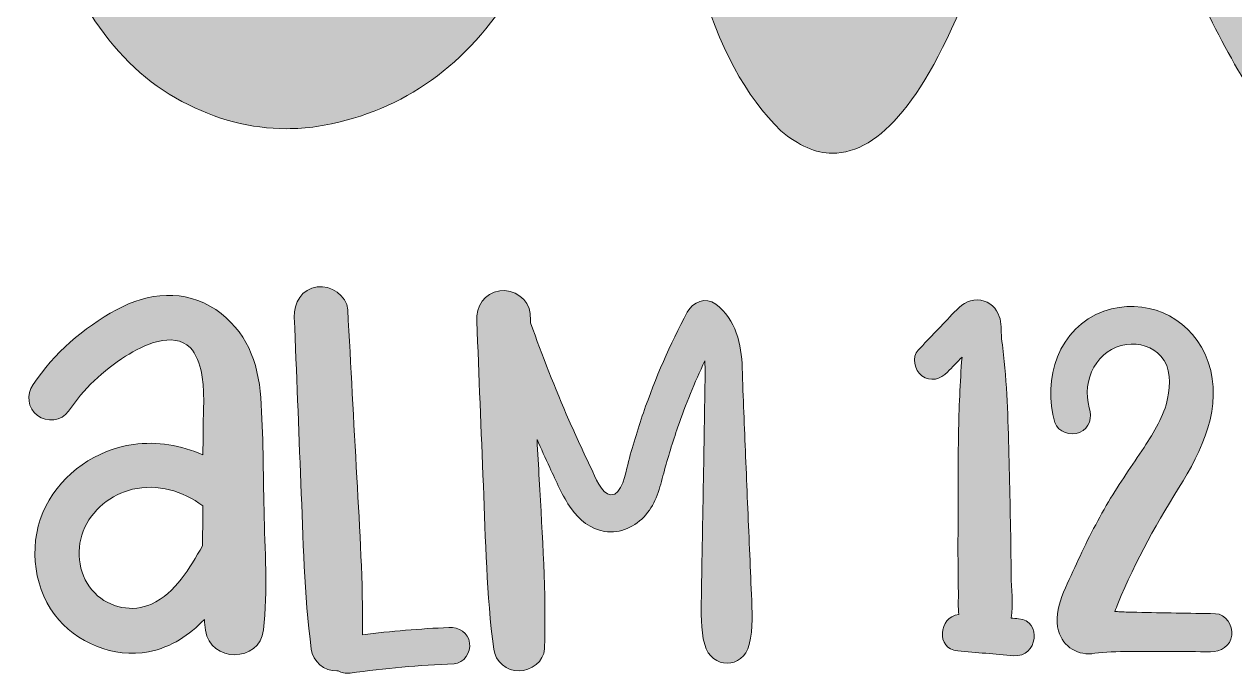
# Model space of a CAD drawing. Header units: inches. Extents: x 58 to 1022, y -947 to -135.
# Drawn here: x 528.5 to 806.5, y -944.9 to -795.6 of the extents above; entities that cross this region are included whole.
import ezdxf

# ---------------------------------------------------------------- set-up
doc = ezdxf.new("R2010")
doc.units = ezdxf.units.IN
doc.header["$MEASUREMENT"] = 0
doc.layers.add('Layer 1', color=7, linetype='Continuous')

# ---------------------------------------------------------------- blocks, each defined once
blk = doc.blocks.new('block 2')
at = {"layer": 'Layer 1', "true_color": 0xffffff}
h = blk.add_hatch(color=7, dxfattribs=at)
h.dxf.hatch_style = 2
edge = h.paths.add_edge_path()
edge.add_spline(control_points=[(775.8, -720.23), (779.57, -734.89), (784.38, -750.86), (790.24, -768.13), (796.11, -785.4), (803.33, -800.59), (811.91, -813.67), (816.1, -818.38), (820.45, -820.74), (824.95, -820.74), (829.45, -820.74), (833.95, -818.75), (838.45, -814.77), (845.68, -807.03), (853.37, -790.27), (861.54, -764.52), (869.7, -738.76), (876.82, -709.37), (882.9, -676.34), (888.97, -643.31), (892.01, -613.08), (892.01, -585.65), (892.01, -585.65), (891.85, -577.95), (891.85, -577.95), (891.01, -576.38), (889.89, -575.02), (888.47, -573.87), (887.06, -572.72), (885.51, -572.14), (883.84, -572.14), (880.8, -572.14), (877.98, -574.34), (875.36, -578.74), (872.63, -620.3), (867.59, -656.19), (860.21, -686.39), (852.82, -716.6), (844.05, -744.99), (833.9, -771.59), (831.6, -765.1), (829.03, -756.82), (826.21, -746.77), (823.69, -738.08), (820.95, -729.03), (817.96, -719.6), (814.98, -710.18), (811.65, -701.39), (807.99, -693.22), (804.32, -685.05), (800.27, -678.36), (795.82, -673.12), (791.37, -667.89), (786.42, -665.27), (780.98, -665.27), (780.98, -665.27), (780.35, -665.27), (780.35, -665.27), (774.27, -666.32), (768.62, -672.91), (763.39, -685.05), (758.15, -697.2), (752.92, -711.44), (747.68, -727.77), (744.23, -738.24), (740.7, -748.42), (737.09, -758.32), (733.47, -768.21), (729.62, -776.87), (725.54, -784.31), (718.95, -745.46), (715.65, -700.55), (715.65, -649.56), (715.65, -626.11), (716.17, -604.34), (717.22, -584.24), (717.22, -584.24), (717.22, -583.92), (717.22, -583.92), (717.22, -580.26), (714.84, -577.33), (710.07, -575.13), (705.31, -572.93), (700.2, -571.83), (694.76, -571.83), (690.15, -571.83), (686.02, -572.75), (682.36, -574.58), (678.69, -576.41), (676.54, -579.42), (675.92, -583.61), (672.78, -610.3), (671.21, -639.72), (671.21, -671.86), (671.21, -691.96), (672.12, -711.99), (673.95, -731.93), (675.79, -751.88), (678.95, -769.62), (683.45, -785.17), (687.96, -800.72), (694.24, -812.36), (702.3, -820.11), (706.38, -823.56), (710.31, -825.29), (714.08, -825.29), (719.63, -825.29), (725.04, -822.07), (730.33, -815.63), (735.62, -809.2), (741.09, -798.78), (746.74, -784.38), (752.4, -769.99), (758.21, -753.94), (764.17, -736.25), (764.17, -736.25), (773.12, -710.81), (773.12, -710.81), (773.12, -710.81), (775.8, -720.23), (775.8, -720.23)], knot_values=[0, 0, 0, 0, 1, 1, 1, 2, 2, 2, 3, 3, 3, 4, 4, 4, 5, 5, 5, 6, 6, 6, 7, 7, 7, 8, 8, 8, 9, 9, 9, 10, 10, 10, 11, 11, 11, 12, 12, 12, 13, 13, 13, 14, 14, 14, 15, 15, 15, 16, 16, 16, 17, 17, 17, 18, 18, 18, 19, 19, 19, 20, 20, 20, 21, 21, 21, 22, 22, 22, 23, 23, 23, 24, 24, 24, 25, 25, 25, 26, 26, 26, 27, 27, 27, 28, 28, 28, 29, 29, 29, 30, 30, 30, 31, 31, 31, 32, 32, 32, 33, 33, 33, 34, 34, 34, 35, 35, 35, 36, 36, 36, 37, 37, 37, 38, 38, 38, 39, 39, 39, 40, 40, 40, 40], degree=3, periodic=1)
h = blk.add_hatch(color=7, dxfattribs=at)
h.dxf.hatch_style = 2
edge = h.paths.add_edge_path()
edge.add_spline(control_points=[(659.9, -726.83), (661.37, -712.91), (662.1, -699.87), (662.1, -687.73), (662.1, -661.87), (658.8, -639.93), (652.2, -621.92), (648.12, -610.41), (641.86, -599.94), (633.44, -590.52), (625.01, -581.09), (614.2, -575.75), (601.01, -574.5), (601.01, -574.5), (595.83, -574.34), (595.83, -574.34), (582.64, -574.34), (571.57, -577.04), (562.61, -582.43), (553.66, -587.82), (546.25, -594.86), (540.39, -603.55), (534.53, -612.24), (529.69, -621.72), (525.86, -631.98), (522.04, -642.24), (518.72, -652.45), (515.89, -662.6), (515.68, -663.85), (515.58, -665.01), (515.58, -666.05), (515.58, -670.14), (517.46, -672.18), (521.23, -672.18), (522.8, -672.18), (524.37, -671.86), (525.94, -671.24), (529.71, -663.59), (533.01, -656.42), (535.84, -649.72), (539.61, -640.51), (543.74, -632.24), (548.24, -624.91), (541.33, -639.15), (535.81, -654.62), (531.68, -671.31), (527.54, -688.01), (525.47, -704.74), (525.47, -721.49), (525.47, -750.38), (531.91, -774.83), (544.79, -794.83), (550.23, -802.99), (556.88, -809.17), (564.73, -813.36), (572.59, -817.55), (580.6, -819.64), (588.76, -819.64), (591.06, -819.64), (593.37, -819.48), (595.67, -819.17), (614.3, -816.13), (629.04, -806.19), (639.88, -789.33), (650.71, -772.48), (657.39, -751.64), (659.9, -726.83)], knot_values=[0, 0, 0, 0, 1, 1, 1, 2, 2, 2, 3, 3, 3, 4, 4, 4, 5, 5, 5, 6, 6, 6, 7, 7, 7, 8, 8, 8, 9, 9, 9, 10, 10, 10, 11, 11, 11, 12, 12, 12, 13, 13, 13, 14, 14, 14, 15, 15, 15, 16, 16, 16, 17, 17, 17, 18, 18, 18, 19, 19, 19, 20, 20, 20, 21, 21, 21, 22, 22, 22, 22], degree=3, periodic=1)
edge = h.paths.add_edge_path()
edge.add_spline(control_points=[(619.78, -774.8), (613.44, -785.64), (606.04, -791.32), (597.55, -791.84), (597.55, -791.84), (597.08, -791.84), (597.08, -791.84), (588.81, -791.84), (582.06, -788.73), (576.83, -782.5), (571.59, -776.27), (567.74, -768.05), (565.28, -757.84), (562.82, -747.64), (561.59, -736.57), (561.59, -724.63), (561.59, -707.88), (563.87, -691.29), (568.42, -674.85), (572.98, -658.41), (579.44, -645.43), (587.82, -635.9), (588.34, -634.96), (588.6, -633.91), (588.6, -632.76), (588.6, -629.1), (586.38, -625.25), (581.93, -621.22), (577.48, -617.19), (572.27, -615.17), (566.3, -615.17), (562.01, -615.17), (557.67, -616.69), (553.27, -619.73), (556.2, -614.07), (559.66, -608.63), (563.63, -603.39), (567.61, -598.16), (572.09, -593.81), (577.06, -590.36), (582.03, -586.9), (587.4, -585.18), (593.16, -585.18), (596.4, -585.18), (599.8, -585.86), (603.37, -587.22), (611.95, -590.78), (618.94, -597.19), (624.33, -606.46), (629.72, -615.72), (633.68, -626.85), (636.19, -639.83), (638.7, -652.81), (639.96, -666.42), (639.96, -680.66), (639.96, -698.67), (638.17, -716.15), (634.62, -733.11), (631.06, -750.07), (626.11, -763.97), (619.78, -774.8)], knot_values=[0, 0, 0, 0, 1, 1, 1, 2, 2, 2, 3, 3, 3, 4, 4, 4, 5, 5, 5, 6, 6, 6, 7, 7, 7, 8, 8, 8, 9, 9, 9, 10, 10, 10, 11, 11, 11, 12, 12, 12, 13, 13, 13, 14, 14, 14, 15, 15, 15, 16, 16, 16, 17, 17, 17, 18, 18, 18, 19, 19, 19, 20, 20, 20, 20], degree=3, periodic=1)
h = blk.add_hatch(color=7, dxfattribs=at)
h.dxf.hatch_style = 2
edge = h.paths.add_edge_path()
edge.add_spline(control_points=[(626.08, -934.21), (619.42, -934.5), (612.79, -935.07), (606.18, -935.89), (606.39, -923.83), (605.57, -911.82), (604.92, -899.76), (604.22, -886.93), (603.52, -874.09), (602.83, -861.25), (602.64, -857.91), (598.94, -855.54), (595.83, -855.98), (592.24, -856.48), (590.43, -859.62), (590.56, -862.97), (591.07, -875.69), (591.57, -888.41), (592.07, -901.13), (592.58, -913.84), (592.84, -926.54), (594.45, -939.17), (594.82, -942.04), (597.45, -944.24), (600.31, -944.18), (600.42, -944.17), (600.53, -944.16), (600.65, -944.15), (601.37, -944.62), (602.29, -944.85), (603.38, -944.7), (611.3, -943.59), (619.26, -942.87), (627.24, -942.54), (629.52, -942.45), (631.12, -939.88), (630.82, -937.79), (630.48, -935.36), (628.35, -934.11), (626.08, -934.21)], knot_values=[0, 0, 0, 0, 1, 1, 1, 2, 2, 2, 3, 3, 3, 4, 4, 4, 5, 5, 5, 6, 6, 6, 7, 7, 7, 8, 8, 8, 9, 9, 9, 10, 10, 10, 11, 11, 11, 12, 12, 12, 13, 13, 13, 13], degree=3, periodic=1)
h = blk.add_hatch(color=7, dxfattribs=at)
h.dxf.hatch_style = 2
edge = h.paths.add_edge_path()
edge.add_spline(control_points=[(582.85, -881.42), (582.31, -873.23), (579.51, -865.92), (572.51, -861.21), (565.37, -856.41), (557.03, -857.26), (549.71, -861.25), (542.1, -865.39), (535.4, -871.19), (530.58, -878.42), (529.06, -880.71), (529.3, -883.83), (531.58, -885.55), (533.69, -887.14), (537.16, -886.83), (538.71, -884.55), (542.17, -879.43), (546.6, -875.21), (551.83, -871.9), (555.87, -869.35), (562.67, -866.04), (566.7, -869.98), (567.98, -871.23), (568.91, -873.96), (569.23, -875.61), (569.51, -877.09), (569.63, -878.59), (569.7, -880.1), (569.71, -880.33), (569.75, -881.88), (569.76, -881.74), (569.76, -882.46), (569.74, -883.19), (569.72, -883.91), (569.64, -887.47), (569.6, -891.03), (569.58, -894.59), (564.6, -892.34), (559.03, -891.4), (553.61, -892.17), (545.1, -893.38), (537.41, -898.67), (533.5, -906.35), (529.53, -914.16), (530.29, -924.22), (535.52, -931.25), (540.3, -937.7), (549.17, -941.38), (557.1, -939.79), (562.39, -938.74), (566.5, -935.96), (569.9, -932.35), (569.98, -933.19), (570.07, -934.02), (570.17, -934.86), (571.13, -942.32), (582.67, -942.38), (583.49, -934.79), (584.47, -925.72), (583.79, -916.34), (583.6, -907.23), (583.43, -898.63), (583.42, -890.01), (582.85, -881.42)], knot_values=[0, 0, 0, 0, 1, 1, 1, 2, 2, 2, 3, 3, 3, 4, 4, 4, 5, 5, 5, 6, 6, 6, 7, 7, 7, 8, 8, 8, 9, 9, 9, 10, 10, 10, 11, 11, 11, 12, 12, 12, 13, 13, 13, 14, 14, 14, 15, 15, 15, 16, 16, 16, 17, 17, 17, 18, 18, 18, 19, 19, 19, 20, 20, 20, 21, 21, 21, 21], degree=3, periodic=1)
edge = h.paths.add_edge_path()
edge.add_spline(control_points=[(569.55, -907.3), (569.54, -910), (569.5, -912.73), (569.46, -915.46), (566.58, -920.54), (563.28, -926.31), (557.77, -928.83), (553.42, -930.81), (548.2, -929.75), (544.72, -926.29), (541.13, -922.73), (540.26, -916.83), (542.09, -912.07), (543.96, -907.21), (548.54, -903.61), (553.41, -902.48), (559.2, -901.13), (564.9, -902.83), (569.55, -906.24), (569.55, -906.59), (569.55, -906.95), (569.55, -907.3)], knot_values=[0, 0, 0, 0, 1, 1, 1, 2, 2, 2, 3, 3, 3, 4, 4, 4, 5, 5, 5, 6, 6, 6, 7, 7, 7, 7], degree=3, periodic=1)
h = blk.add_hatch(color=7, dxfattribs=at)
h.dxf.hatch_style = 2
edge = h.paths.add_edge_path()
edge.add_spline(control_points=[(695.09, -916.19), (694.79, -909.1), (694.49, -902.02), (694.19, -894.93), (693.91, -888.17), (693.62, -881.4), (693.41, -874.63), (693.24, -869.13), (691.97, -863.5), (687.38, -859.98), (684.99, -858.16), (682.07, -859.39), (680.8, -861.79), (676.85, -869.22), (673.46, -876.93), (670.72, -884.88), (669.36, -888.82), (668.17, -892.81), (667.11, -896.84), (666.66, -898.55), (665.81, -903.83), (663.25, -903.76), (661.09, -903.69), (659.52, -899.33), (658.78, -897.8), (656.99, -894.08), (655.27, -890.34), (653.62, -886.56), (650.42, -879.24), (647.5, -871.79), (644.83, -864.26), (644.79, -863.55), (644.76, -862.84), (644.72, -862.13), (644.53, -858.78), (640.84, -856.42), (637.72, -856.86), (634.13, -857.36), (632.32, -860.49), (632.46, -863.85), (632.96, -876.42), (633.46, -889), (633.97, -901.57), (634.47, -914.14), (634.73, -926.69), (636.34, -939.17), (636.71, -942.04), (639.34, -944.24), (642.2, -944.18), (644.87, -944.12), (647.9, -942.07), (648, -939.11), (648.43, -926.11), (647.52, -913.18), (646.81, -900.2), (646.64, -897.14), (646.47, -894.07), (646.3, -891.01), (647.25, -893.17), (648.21, -895.32), (649.21, -897.45), (650.7, -900.65), (652.1, -904), (654.14, -906.9), (655.96, -909.5), (658.62, -911.66), (661.82, -912.16), (665.46, -912.73), (668.89, -911.03), (671.26, -908.35), (673.67, -905.64), (674.47, -902.13), (675.39, -898.73), (676.35, -895.16), (677.44, -891.62), (678.65, -888.13), (680.44, -882.98), (682.5, -877.93), (684.81, -872.99), (684.98, -874.92), (684.88, -876.91), (684.86, -878.49), (684.76, -885), (684.65, -891.51), (684.54, -898.02), (684.42, -904.53), (684.31, -911.04), (684.2, -917.55), (684.14, -920.73), (684.07, -923.91), (684.03, -927.09), (683.99, -930.77), (683.81, -934.58), (684.8, -938.14), (686.37, -943.81), (693.57, -943.93), (695.03, -938.09), (695.97, -934.38), (695.69, -930.4), (695.53, -926.6), (695.39, -923.13), (695.24, -919.66), (695.09, -916.19)], knot_values=[0, 0, 0, 0, 1, 1, 1, 2, 2, 2, 3, 3, 3, 4, 4, 4, 5, 5, 5, 6, 6, 6, 7, 7, 7, 8, 8, 8, 9, 9, 9, 10, 10, 10, 11, 11, 11, 12, 12, 12, 13, 13, 13, 14, 14, 14, 15, 15, 15, 16, 16, 16, 17, 17, 17, 18, 18, 18, 19, 19, 19, 20, 20, 20, 21, 21, 21, 22, 22, 22, 23, 23, 23, 24, 24, 24, 25, 25, 25, 26, 26, 26, 27, 27, 27, 28, 28, 28, 29, 29, 29, 30, 30, 30, 31, 31, 31, 32, 32, 32, 33, 33, 33, 34, 34, 34, 34], degree=3, periodic=1)
h = blk.add_hatch(color=7, dxfattribs=at)
h.dxf.hatch_style = 2
edge = h.paths.add_edge_path()
edge.add_spline(control_points=[(756.87, -932.21), (756.3, -932.16), (755.72, -932.12), (755.15, -932.07), (755.72, -928.88), (755.19, -925.14), (755.17, -922.25), (755.15, -918.18), (755.09, -914.11), (755, -910.04), (754.84, -901.76), (754.67, -893.49), (754.37, -885.21), (754.22, -881.18), (754, -877.1), (753.58, -873.08), (753.38, -871.07), (753.07, -869.07), (752.93, -867.05), (752.82, -865.36), (752.95, -863.74), (752.21, -862.15), (751.33, -860.26), (749.56, -859.03), (747.47, -858.96), (745.14, -858.89), (743.61, -860.24), (742.1, -861.81), (739.33, -864.69), (736.59, -867.6), (733.83, -870.49), (732.26, -872.13), (732.99, -875.12), (734.66, -876.38), (736.66, -877.88), (738.96, -877.19), (740.55, -875.55), (741.66, -874.4), (742.77, -873.25), (743.89, -872.1), (743.62, -875.04), (743.51, -877.98), (743.36, -880.93), (743.05, -886.86), (743.03, -892.82), (743.01, -898.76), (743, -904.58), (742.96, -910.39), (742.96, -916.2), (742.96, -919.52), (743.01, -922.83), (743.05, -926.14), (743.07, -927.81), (742.96, -929.56), (743.12, -931.24), (738.5, -931.76), (737.8, -939.18), (742.92, -939.61), (747.2, -939.97), (751.48, -940.33), (755.76, -940.69), (761.25, -941.15), (762.35, -932.62), (756.87, -932.21)], knot_values=[0, 0, 0, 0, 1, 1, 1, 2, 2, 2, 3, 3, 3, 4, 4, 4, 5, 5, 5, 6, 6, 6, 7, 7, 7, 8, 8, 8, 9, 9, 9, 10, 10, 10, 11, 11, 11, 12, 12, 12, 13, 13, 13, 14, 14, 14, 15, 15, 15, 16, 16, 16, 17, 17, 17, 18, 18, 18, 19, 19, 19, 20, 20, 20, 21, 21, 21, 21], degree=3, periodic=1)
h = blk.add_hatch(color=7, dxfattribs=at)
h.dxf.hatch_style = 2
edge = h.paths.add_edge_path()
edge.add_spline(control_points=[(802.07, -931.05), (796.05, -930.94), (790.04, -930.84), (784.02, -930.73), (782.73, -930.7), (781.45, -930.66), (780.16, -930.61), (779.79, -930.6), (779.4, -930.56), (779, -930.52), (779.22, -929.93), (779.44, -929.34), (779.68, -928.76), (783.7, -918.78), (789, -909.66), (794.63, -900.54), (799.94, -891.94), (804.21, -881.36), (799.7, -871.44), (795.63, -862.48), (785.75, -858.33), (776.48, -861.57), (766.08, -865.19), (762.2, -877.3), (765.23, -887.15), (765.91, -889.37), (768.92, -890.23), (770.88, -889.39), (773.22, -888.38), (773.8, -885.96), (773.12, -883.73), (771.23, -877.5), (774.99, -870.04), (781.68, -869.21), (784.54, -868.86), (787.64, -869.68), (789.57, -871.87), (791.91, -874.54), (791.71, -878.38), (791.09, -881.63), (790.34, -885.57), (787.95, -889.37), (785.68, -892.84), (782.95, -897), (780.06, -901.05), (777.53, -905.35), (774.81, -909.96), (772.35, -914.74), (770.16, -919.62), (768.16, -924.07), (764.65, -930.01), (766.04, -934.99), (767.09, -938.75), (770.62, -940.81), (774.42, -940.14), (776.47, -939.79), (779.58, -939.76), (782.42, -939.75), (788.59, -939.73), (794.76, -939.77), (800.94, -939.77), (803.31, -939.78), (805.53, -938.55), (805.86, -935.98), (806.14, -933.83), (804.46, -931.1), (802.07, -931.05)], knot_values=[0, 0, 0, 0, 1, 1, 1, 2, 2, 2, 3, 3, 3, 4, 4, 4, 5, 5, 5, 6, 6, 6, 7, 7, 7, 8, 8, 8, 9, 9, 9, 10, 10, 10, 11, 11, 11, 12, 12, 12, 13, 13, 13, 14, 14, 14, 15, 15, 15, 16, 16, 16, 17, 17, 17, 18, 18, 18, 19, 19, 19, 20, 20, 20, 21, 21, 21, 22, 22, 22, 22], degree=3, periodic=1)
at = {"layer": 'Layer 1', "lineweight": 0}
for points, knots in [([(775.8, -720.23), (779.57, -734.89), (784.38, -750.86), (790.24, -768.13), (796.11, -785.4), (803.33, -800.59), (811.91, -813.67), (816.1, -818.38), (820.45, -820.74), (824.95, -820.74), (829.45, -820.74), (833.95, -818.75), (838.45, -814.77), (845.68, -807.03), (853.37, -790.27), (861.54, -764.52), (869.7, -738.76), (876.82, -709.37), (882.9, -676.34), (888.97, -643.31), (892.01, -613.08), (892.01, -585.65), (892.01, -585.65), (891.85, -577.95), (891.85, -577.95), (891.01, -576.38), (889.89, -575.02), (888.47, -573.87), (887.06, -572.72), (885.51, -572.14), (883.84, -572.14), (880.8, -572.14), (877.98, -574.34), (875.36, -578.74), (872.63, -620.3), (867.59, -656.19), (860.21, -686.39), (852.82, -716.6), (844.05, -744.99), (833.9, -771.59), (831.6, -765.1), (829.03, -756.82), (826.21, -746.77), (823.69, -738.08), (820.95, -729.03), (817.96, -719.6), (814.98, -710.18), (811.65, -701.39), (807.99, -693.22), (804.32, -685.05), (800.27, -678.36), (795.82, -673.12), (791.37, -667.89), (786.42, -665.27), (780.98, -665.27), (780.98, -665.27), (780.35, -665.27), (780.35, -665.27), (774.27, -666.32), (768.62, -672.91), (763.39, -685.05), (758.15, -697.2), (752.92, -711.44), (747.68, -727.77), (744.23, -738.24), (740.7, -748.42), (737.09, -758.32), (733.47, -768.21), (729.62, -776.87), (725.54, -784.31), (718.95, -745.46), (715.65, -700.55), (715.65, -649.56), (715.65, -626.11), (716.17, -604.34), (717.22, -584.24), (717.22, -584.24), (717.22, -583.92), (717.22, -583.92), (717.22, -580.26), (714.84, -577.33), (710.07, -575.13), (705.31, -572.93), (700.2, -571.83), (694.76, -571.83), (690.15, -571.83), (686.02, -572.75), (682.36, -574.58), (678.69, -576.41), (676.54, -579.42), (675.92, -583.61), (672.78, -610.3), (671.21, -639.72), (671.21, -671.86), (671.21, -691.96), (672.12, -711.99), (673.95, -731.93), (675.79, -751.88), (678.95, -769.62), (683.45, -785.17), (687.96, -800.72), (694.24, -812.36), (702.3, -820.11), (706.38, -823.56), (710.31, -825.29), (714.08, -825.29), (719.63, -825.29), (725.04, -822.07), (730.33, -815.63), (735.62, -809.2), (741.09, -798.78), (746.74, -784.38), (752.4, -769.99), (758.21, -753.94), (764.17, -736.25), (764.17, -736.25), (773.12, -710.81), (773.12, -710.81), (773.12, -710.81), (775.8, -720.23), (775.8, -720.23)], [0, 0, 0, 0, 1, 1, 1, 2, 2, 2, 3, 3, 3, 4, 4, 4, 5, 5, 5, 6, 6, 6, 7, 7, 7, 8, 8, 8, 9, 9, 9, 10, 10, 10, 11, 11, 11, 12, 12, 12, 13, 13, 13, 14, 14, 14, 15, 15, 15, 16, 16, 16, 17, 17, 17, 18, 18, 18, 19, 19, 19, 20, 20, 20, 21, 21, 21, 22, 22, 22, 23, 23, 23, 24, 24, 24, 25, 25, 25, 26, 26, 26, 27, 27, 27, 28, 28, 28, 29, 29, 29, 30, 30, 30, 31, 31, 31, 32, 32, 32, 33, 33, 33, 34, 34, 34, 35, 35, 35, 36, 36, 36, 37, 37, 37, 38, 38, 38, 39, 39, 39, 40, 40, 40, 40]), ([(659.9, -726.83), (661.37, -712.91), (662.1, -699.87), (662.1, -687.73), (662.1, -661.87), (658.8, -639.93), (652.2, -621.92), (648.12, -610.41), (641.86, -599.94), (633.44, -590.52), (625.01, -581.09), (614.2, -575.75), (601.01, -574.5), (601.01, -574.5), (595.83, -574.34), (595.83, -574.34), (582.64, -574.34), (571.57, -577.04), (562.61, -582.43), (553.66, -587.82), (546.25, -594.86), (540.39, -603.55), (534.53, -612.24), (529.69, -621.72), (525.86, -631.98), (522.04, -642.24), (518.72, -652.45), (515.89, -662.6), (515.68, -663.85), (515.58, -665.01), (515.58, -666.05), (515.58, -670.14), (517.46, -672.18), (521.23, -672.18), (522.8, -672.18), (524.37, -671.86), (525.94, -671.24), (529.71, -663.59), (533.01, -656.42), (535.84, -649.72), (539.61, -640.51), (543.74, -632.24), (548.24, -624.91), (541.33, -639.15), (535.81, -654.62), (531.68, -671.31), (527.54, -688.01), (525.47, -704.74), (525.47, -721.49), (525.47, -750.38), (531.91, -774.83), (544.79, -794.83), (550.23, -802.99), (556.88, -809.17), (564.73, -813.36), (572.59, -817.55), (580.6, -819.64), (588.76, -819.64), (591.06, -819.64), (593.37, -819.48), (595.67, -819.17), (614.3, -816.13), (629.04, -806.19), (639.88, -789.33), (650.71, -772.48), (657.39, -751.64), (659.9, -726.83)], [0, 0, 0, 0, 1, 1, 1, 2, 2, 2, 3, 3, 3, 4, 4, 4, 5, 5, 5, 6, 6, 6, 7, 7, 7, 8, 8, 8, 9, 9, 9, 10, 10, 10, 11, 11, 11, 12, 12, 12, 13, 13, 13, 14, 14, 14, 15, 15, 15, 16, 16, 16, 17, 17, 17, 18, 18, 18, 19, 19, 19, 20, 20, 20, 21, 21, 21, 22, 22, 22, 22]), ([(626.08, -934.21), (619.42, -934.5), (612.79, -935.07), (606.18, -935.89), (606.39, -923.83), (605.57, -911.82), (604.92, -899.76), (604.22, -886.93), (603.52, -874.09), (602.83, -861.25), (602.64, -857.91), (598.94, -855.54), (595.83, -855.98), (592.24, -856.48), (590.43, -859.62), (590.56, -862.97), (591.07, -875.69), (591.57, -888.41), (592.07, -901.13), (592.58, -913.84), (592.84, -926.54), (594.45, -939.17), (594.82, -942.04), (597.45, -944.24), (600.31, -944.18), (600.42, -944.17), (600.53, -944.16), (600.65, -944.15), (601.37, -944.62), (602.29, -944.85), (603.38, -944.7), (611.3, -943.59), (619.26, -942.87), (627.24, -942.54), (629.52, -942.45), (631.12, -939.88), (630.82, -937.79), (630.48, -935.36), (628.35, -934.11), (626.08, -934.21)], [0, 0, 0, 0, 1, 1, 1, 2, 2, 2, 3, 3, 3, 4, 4, 4, 5, 5, 5, 6, 6, 6, 7, 7, 7, 8, 8, 8, 9, 9, 9, 10, 10, 10, 11, 11, 11, 12, 12, 12, 13, 13, 13, 13]), ([(582.85, -881.42), (582.31, -873.23), (579.51, -865.92), (572.51, -861.21), (565.37, -856.41), (557.03, -857.26), (549.71, -861.25), (542.1, -865.39), (535.4, -871.19), (530.58, -878.42), (529.06, -880.71), (529.3, -883.83), (531.58, -885.55), (533.69, -887.14), (537.16, -886.83), (538.71, -884.55), (542.17, -879.43), (546.6, -875.21), (551.83, -871.9), (555.87, -869.35), (562.67, -866.04), (566.7, -869.98), (567.98, -871.23), (568.91, -873.96), (569.23, -875.61), (569.51, -877.09), (569.63, -878.59), (569.7, -880.1), (569.71, -880.33), (569.75, -881.88), (569.76, -881.74), (569.76, -882.46), (569.74, -883.19), (569.72, -883.91), (569.64, -887.47), (569.6, -891.03), (569.58, -894.59), (564.6, -892.34), (559.03, -891.4), (553.61, -892.17), (545.1, -893.38), (537.41, -898.67), (533.5, -906.35), (529.53, -914.16), (530.29, -924.22), (535.52, -931.25), (540.3, -937.7), (549.17, -941.38), (557.1, -939.79), (562.39, -938.74), (566.5, -935.96), (569.9, -932.35), (569.98, -933.19), (570.07, -934.02), (570.17, -934.86), (571.13, -942.32), (582.67, -942.38), (583.49, -934.79), (584.47, -925.72), (583.79, -916.34), (583.6, -907.23), (583.43, -898.63), (583.42, -890.01), (582.85, -881.42)], [0, 0, 0, 0, 1, 1, 1, 2, 2, 2, 3, 3, 3, 4, 4, 4, 5, 5, 5, 6, 6, 6, 7, 7, 7, 8, 8, 8, 9, 9, 9, 10, 10, 10, 11, 11, 11, 12, 12, 12, 13, 13, 13, 14, 14, 14, 15, 15, 15, 16, 16, 16, 17, 17, 17, 18, 18, 18, 19, 19, 19, 20, 20, 20, 21, 21, 21, 21]), ([(695.09, -916.19), (694.79, -909.1), (694.49, -902.02), (694.19, -894.93), (693.91, -888.17), (693.62, -881.4), (693.41, -874.63), (693.24, -869.13), (691.97, -863.5), (687.38, -859.98), (684.99, -858.16), (682.07, -859.39), (680.8, -861.79), (676.85, -869.22), (673.46, -876.93), (670.72, -884.88), (669.36, -888.82), (668.17, -892.81), (667.11, -896.84), (666.66, -898.55), (665.81, -903.83), (663.25, -903.76), (661.09, -903.69), (659.52, -899.33), (658.78, -897.8), (656.99, -894.08), (655.27, -890.34), (653.62, -886.56), (650.42, -879.24), (647.5, -871.79), (644.83, -864.26), (644.79, -863.55), (644.76, -862.84), (644.72, -862.13), (644.53, -858.78), (640.84, -856.42), (637.72, -856.86), (634.13, -857.36), (632.32, -860.49), (632.46, -863.85), (632.96, -876.42), (633.46, -889), (633.97, -901.57), (634.47, -914.14), (634.73, -926.69), (636.34, -939.17), (636.71, -942.04), (639.34, -944.24), (642.2, -944.18), (644.87, -944.12), (647.9, -942.07), (648, -939.11), (648.43, -926.11), (647.52, -913.18), (646.81, -900.2), (646.64, -897.14), (646.47, -894.07), (646.3, -891.01), (647.25, -893.17), (648.21, -895.32), (649.21, -897.45), (650.7, -900.65), (652.1, -904), (654.14, -906.9), (655.96, -909.5), (658.62, -911.66), (661.82, -912.16), (665.46, -912.73), (668.89, -911.03), (671.26, -908.35), (673.67, -905.64), (674.47, -902.13), (675.39, -898.73), (676.35, -895.16), (677.44, -891.62), (678.65, -888.13), (680.44, -882.98), (682.5, -877.93), (684.81, -872.99), (684.98, -874.92), (684.88, -876.91), (684.86, -878.49), (684.76, -885), (684.65, -891.51), (684.54, -898.02), (684.42, -904.53), (684.31, -911.04), (684.2, -917.55), (684.14, -920.73), (684.07, -923.91), (684.03, -927.09), (683.99, -930.77), (683.81, -934.58), (684.8, -938.14), (686.37, -943.81), (693.57, -943.93), (695.03, -938.09), (695.97, -934.38), (695.69, -930.4), (695.53, -926.6), (695.39, -923.13), (695.24, -919.66), (695.09, -916.19)], [0, 0, 0, 0, 1, 1, 1, 2, 2, 2, 3, 3, 3, 4, 4, 4, 5, 5, 5, 6, 6, 6, 7, 7, 7, 8, 8, 8, 9, 9, 9, 10, 10, 10, 11, 11, 11, 12, 12, 12, 13, 13, 13, 14, 14, 14, 15, 15, 15, 16, 16, 16, 17, 17, 17, 18, 18, 18, 19, 19, 19, 20, 20, 20, 21, 21, 21, 22, 22, 22, 23, 23, 23, 24, 24, 24, 25, 25, 25, 26, 26, 26, 27, 27, 27, 28, 28, 28, 29, 29, 29, 30, 30, 30, 31, 31, 31, 32, 32, 32, 33, 33, 33, 34, 34, 34, 34]), ([(756.87, -932.21), (756.3, -932.16), (755.72, -932.12), (755.15, -932.07), (755.72, -928.88), (755.19, -925.14), (755.17, -922.25), (755.15, -918.18), (755.09, -914.11), (755, -910.04), (754.84, -901.76), (754.67, -893.49), (754.37, -885.21), (754.22, -881.18), (754, -877.1), (753.58, -873.08), (753.38, -871.07), (753.07, -869.07), (752.93, -867.05), (752.82, -865.36), (752.95, -863.74), (752.21, -862.15), (751.33, -860.26), (749.56, -859.03), (747.47, -858.96), (745.14, -858.89), (743.61, -860.24), (742.1, -861.81), (739.33, -864.69), (736.59, -867.6), (733.83, -870.49), (732.26, -872.13), (732.99, -875.12), (734.66, -876.38), (736.66, -877.88), (738.96, -877.19), (740.55, -875.55), (741.66, -874.4), (742.77, -873.25), (743.89, -872.1), (743.62, -875.04), (743.51, -877.98), (743.36, -880.93), (743.05, -886.86), (743.03, -892.82), (743.01, -898.76), (743, -904.58), (742.96, -910.39), (742.96, -916.2), (742.96, -919.52), (743.01, -922.83), (743.05, -926.14), (743.07, -927.81), (742.96, -929.56), (743.12, -931.24), (738.5, -931.76), (737.8, -939.18), (742.92, -939.61), (747.2, -939.97), (751.48, -940.33), (755.76, -940.69), (761.25, -941.15), (762.35, -932.62), (756.87, -932.21)], [0, 0, 0, 0, 1, 1, 1, 2, 2, 2, 3, 3, 3, 4, 4, 4, 5, 5, 5, 6, 6, 6, 7, 7, 7, 8, 8, 8, 9, 9, 9, 10, 10, 10, 11, 11, 11, 12, 12, 12, 13, 13, 13, 14, 14, 14, 15, 15, 15, 16, 16, 16, 17, 17, 17, 18, 18, 18, 19, 19, 19, 20, 20, 20, 21, 21, 21, 21]), ([(802.07, -931.05), (796.05, -930.94), (790.04, -930.84), (784.02, -930.73), (782.73, -930.7), (781.45, -930.66), (780.16, -930.61), (779.79, -930.6), (779.4, -930.56), (779, -930.52), (779.22, -929.93), (779.44, -929.34), (779.68, -928.76), (783.7, -918.78), (789, -909.66), (794.63, -900.54), (799.94, -891.94), (804.21, -881.36), (799.7, -871.44), (795.63, -862.48), (785.75, -858.33), (776.48, -861.57), (766.08, -865.19), (762.2, -877.3), (765.23, -887.15), (765.91, -889.37), (768.92, -890.23), (770.88, -889.39), (773.22, -888.38), (773.8, -885.96), (773.12, -883.73), (771.23, -877.5), (774.99, -870.04), (781.68, -869.21), (784.54, -868.86), (787.64, -869.68), (789.57, -871.87), (791.91, -874.54), (791.71, -878.38), (791.09, -881.63), (790.34, -885.57), (787.95, -889.37), (785.68, -892.84), (782.95, -897), (780.06, -901.05), (777.53, -905.35), (774.81, -909.96), (772.35, -914.74), (770.16, -919.62), (768.16, -924.07), (764.65, -930.01), (766.04, -934.99), (767.09, -938.75), (770.62, -940.81), (774.42, -940.14), (776.47, -939.79), (779.58, -939.76), (782.42, -939.75), (788.59, -939.73), (794.76, -939.77), (800.94, -939.77), (803.31, -939.78), (805.53, -938.55), (805.86, -935.98), (806.14, -933.83), (804.46, -931.1), (802.07, -931.05)], [0, 0, 0, 0, 1, 1, 1, 2, 2, 2, 3, 3, 3, 4, 4, 4, 5, 5, 5, 6, 6, 6, 7, 7, 7, 8, 8, 8, 9, 9, 9, 10, 10, 10, 11, 11, 11, 12, 12, 12, 13, 13, 13, 14, 14, 14, 15, 15, 15, 16, 16, 16, 17, 17, 17, 18, 18, 18, 19, 19, 19, 20, 20, 20, 21, 21, 21, 22, 22, 22, 22]), ([(569.55, -907.3), (569.54, -910), (569.5, -912.73), (569.46, -915.46), (566.58, -920.54), (563.28, -926.31), (557.77, -928.83), (553.42, -930.81), (548.2, -929.75), (544.72, -926.29), (541.13, -922.73), (540.26, -916.83), (542.09, -912.07), (543.96, -907.21), (548.54, -903.61), (553.41, -902.48), (559.2, -901.13), (564.9, -902.83), (569.55, -906.24), (569.55, -906.59), (569.55, -906.95), (569.55, -907.3)], [0, 0, 0, 0, 1, 1, 1, 2, 2, 2, 3, 3, 3, 4, 4, 4, 5, 5, 5, 6, 6, 6, 7, 7, 7, 7])]:
    blk.add_open_spline(points, degree=3, knots=knots, dxfattribs=at)

msp = doc.modelspace()

# ---------------------------------------------------------------- block references
at = {"layer": 'Layer 1'}
msp.add_blockref('block 2', (0, 0), dxfattribs=at)

doc.saveas('drawing.dxf')
